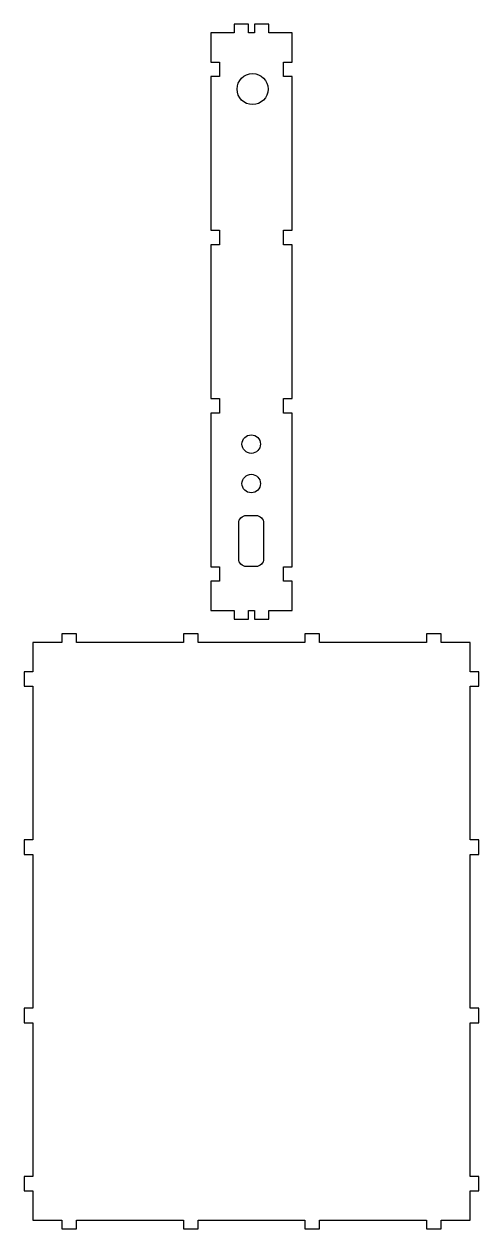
# Model space of a CAD drawing. Header units: metres. Extents: x -78 to 78, y -1075 to 78.
# Drawn here: x -78 to 78, y -866 to -453 of the extents above; entities that cross this region are included whole.
import ezdxf

# ---------------------------------------------------------------- set-up
doc = ezdxf.new("R2010")
doc.units = ezdxf.units.M

msp = doc.modelspace()

# ---------------------------------------------------------------- linework, layer by layer
for p, q in [((-1, -453), (-6, -453)), ((-6, -453), (-6, -456)), ((-1, -456), (-1, -453)), ((6, -453), (1, -453)), ((1, -453), (1, -456)), ((6, -456), (6, -453)), ((-6, -456), (-14, -456)), ((-14, -456), (-14, -466)), ((1, -456), (-1, -456)), ((14, -456), (6, -456)), ((14, -466), (14, -456)), ((-14, -466), (-11, -466)), ((-11, -466), (-11, -471)), ((11, -471), (11, -466)), ((11, -466), (14, -466)), ((-2.60059, -470.871), (-1.69629, -470.38)), ((-1.69629, -470.38), (-0.69727, -470.071)), ((-0.69727, -470.071), (0.37402, -469.962)), ((0.37402, -469.962), (1.44727, -470.071)), ((1.44727, -470.071), (2.44727, -470.38)), ((2.44727, -470.38), (3.35059, -470.871)), ((-11, -471), (-14, -471)), ((-14, -471), (-14, -523.667)), ((-4.94727, -475.285), (-4.83984, -474.212)), ((-4.83984, -474.212), (-4.5293, -473.213)), ((-4.5293, -473.213), (-4.03809, -472.309)), ((-4.03809, -472.309), (-3.38867, -471.521)), ((-3.38867, -471.521), (-2.60059, -470.871)), ((3.35059, -470.871), (4.13867, -471.521)), ((4.13867, -471.521), (4.78809, -472.309)), ((4.78809, -472.309), (5.2793, -473.213)), ((5.2793, -473.213), (5.58887, -474.212)), ((5.58887, -474.212), (5.69727, -475.285)), ((14, -471), (11, -471)), ((14, -523.667), (14, -471)), ((-4.83984, -476.356), (-4.94727, -475.285)), ((-4.5293, -477.356), (-4.83984, -476.356)), ((-4.03809, -478.26), (-4.5293, -477.356)), ((-3.38867, -479.048), (-4.03809, -478.26)), ((-2.60059, -479.697), (-3.38867, -479.048)), ((4.13867, -479.048), (3.35059, -479.697)), ((4.78809, -478.26), (4.13867, -479.048)), ((5.2793, -477.356), (4.78809, -478.26)), ((5.58887, -476.356), (5.2793, -477.356)), ((5.69727, -475.285), (5.58887, -476.356)), ((-1.69629, -480.188), (-2.60059, -479.697)), ((-0.69727, -480.499), (-1.69629, -480.188)), ((0.37402, -480.606), (-0.69727, -480.499)), ((1.44727, -480.499), (0.37402, -480.606)), ((2.44727, -480.188), (1.44727, -480.499)), ((3.35059, -479.697), (2.44727, -480.188)), ((-14, -523.667), (-11, -523.667)), ((-11, -523.667), (-11, -528.667)), ((11, -528.667), (11, -523.667)), ((11, -523.667), (14, -523.667)), ((-11, -528.667), (-14, -528.667)), ((-14, -528.667), (-14, -581.333)), ((14, -528.667), (11, -528.667)), ((14, -581.333), (14, -528.667)), ((-14, -581.333), (-11, -581.333)), ((-11, -581.333), (-11, -586.333)), ((11, -586.333), (11, -581.333)), ((11, -581.333), (14, -581.333)), ((-11, -586.333), (-14, -586.333)), ((-14, -586.333), (-14, -639)), ((14, -586.333), (11, -586.333)), ((14, -639), (14, -586.333)), ((-2.3418, -594.731), (-1.87207, -594.344)), ((-1.87207, -594.344), (-1.33301, -594.051)), ((-1.33301, -594.051), (-0.7373, -593.867)), ((-0.7373, -593.867), (-0.09863, -593.803)), ((-0.09863, -593.803), (0.54004, -593.867)), ((0.54004, -593.867), (1.13574, -594.051)), ((1.13574, -594.051), (1.6748, -594.344)), ((1.6748, -594.344), (2.14453, -594.731)), ((-3.27051, -596.975), (-3.20605, -596.335)), ((-3.20605, -597.612), (-3.27051, -596.975)), ((-3.20605, -596.335), (-3.02051, -595.739)), ((-3.02051, -598.208), (-3.20605, -597.612)), ((-3.02051, -595.739), (-2.72852, -595.201)), ((-2.72852, -598.747), (-3.02051, -598.208)), ((-2.72852, -595.201), (-2.3418, -594.731)), ((-2.3418, -599.216), (-2.72852, -598.747)), ((2.14453, -594.731), (2.53125, -595.201)), ((2.53125, -598.747), (2.14453, -599.216)), ((2.53125, -595.201), (2.82324, -595.739)), ((2.82324, -598.208), (2.53125, -598.747)), ((2.82324, -595.739), (3.00781, -596.335)), ((3.00781, -597.612), (2.82324, -598.208)), ((3.00781, -596.335), (3.07324, -596.975)), ((3.07324, -596.975), (3.00781, -597.612)), ((-1.87207, -599.604), (-2.3418, -599.216)), ((-1.33301, -599.896), (-1.87207, -599.604)), ((-0.7373, -600.081), (-1.33301, -599.896)), ((-0.09863, -600.146), (-0.7373, -600.081)), ((0.54004, -600.081), (-0.09863, -600.146)), ((1.13574, -599.896), (0.54004, -600.081)), ((1.6748, -599.604), (1.13574, -599.896)), ((2.14453, -599.216), (1.6748, -599.604)), ((-3.27051, -610.503), (-3.20605, -609.863)), ((-3.20605, -611.142), (-3.27051, -610.503)), ((-3.20605, -609.863), (-3.02051, -609.268)), ((-3.02051, -611.737), (-3.20605, -611.142)), ((-3.02051, -609.268), (-2.72852, -608.729)), ((-2.72852, -608.729), (-2.3418, -608.26)), ((-2.3418, -608.26), (-1.87207, -607.873)), ((-1.87207, -607.873), (-1.33301, -607.58)), ((-1.33301, -607.58), (-0.7373, -607.396)), ((-0.7373, -607.396), (-0.09863, -607.331)), ((-0.09863, -607.331), (0.54004, -607.396)), ((0.54004, -607.396), (1.13574, -607.58)), ((1.13574, -607.58), (1.6748, -607.873)), ((1.6748, -607.873), (2.14453, -608.26)), ((2.14453, -608.26), (2.53125, -608.729)), ((2.53125, -608.729), (2.82324, -609.268)), ((2.82324, -609.268), (3.00781, -609.863)), ((3.00781, -611.142), (2.82324, -611.737)), ((3.00781, -609.863), (3.07324, -610.503)), ((3.07324, -610.503), (3.00781, -611.142)), ((-2.72852, -612.275), (-3.02051, -611.737)), ((-2.3418, -612.745), (-2.72852, -612.275)), ((-1.87207, -613.132), (-2.3418, -612.745)), ((-1.33301, -613.424), (-1.87207, -613.132)), ((-0.7373, -613.609), (-1.33301, -613.424)), ((-0.09863, -613.674), (-0.7373, -613.609)), ((0.54004, -613.609), (-0.09863, -613.674)), ((1.13574, -613.424), (0.54004, -613.609)), ((1.6748, -613.132), (1.13574, -613.424)), ((2.14453, -612.745), (1.6748, -613.132)), ((2.53125, -612.275), (2.14453, -612.745)), ((2.82324, -611.737), (2.53125, -612.275)), ((-4.38477, -624.1), (-4.33105, -623.563)), ((-4.33105, -623.563), (-4.17676, -623.063)), ((-4.17676, -623.063), (-3.93262, -622.611)), ((-3.93262, -622.611), (-3.6084, -622.219)), ((-3.6084, -622.219), (-3.21484, -621.895)), ((-3.21484, -621.895), (-2.76367, -621.65)), ((-2.76367, -621.65), (-2.26367, -621.495)), ((-2.26367, -621.495), (-1.72656, -621.441)), ((-1.72656, -621.441), (1.50098, -621.441)), ((1.50098, -621.441), (2.03809, -621.495)), ((2.03809, -621.495), (2.53711, -621.65)), ((2.53711, -621.65), (2.98926, -621.895)), ((2.98926, -621.895), (3.38184, -622.219)), ((3.38184, -622.219), (3.70605, -622.611)), ((3.70605, -622.611), (3.95117, -623.063)), ((3.95117, -623.063), (4.10547, -623.563)), ((4.10547, -623.563), (4.15918, -624.1)), ((-4.38477, -636.309), (-4.38477, -624.1)), ((4.15918, -624.1), (4.15918, -636.309)), ((-14, -639), (-11, -639)), ((-11, -639), (-11, -644)), ((-4.33105, -636.846), (-4.38477, -636.309)), ((-4.17676, -637.345), (-4.33105, -636.846)), ((-3.93262, -637.797), (-4.17676, -637.345)), ((-3.6084, -638.189), (-3.93262, -637.797)), ((-3.21484, -638.514), (-3.6084, -638.189)), ((-2.76367, -638.759), (-3.21484, -638.514)), ((-2.26367, -638.913), (-2.76367, -638.759)), ((-1.72656, -638.967), (-2.26367, -638.913)), ((1.50098, -638.967), (-1.72656, -638.967)), ((2.03809, -638.913), (1.50098, -638.967)), ((2.53711, -638.759), (2.03809, -638.913)), ((2.98926, -638.514), (2.53711, -638.759)), ((3.38184, -638.189), (2.98926, -638.514)), ((3.70605, -637.797), (3.38184, -638.189)), ((3.95117, -637.345), (3.70605, -637.797)), ((4.10547, -636.846), (3.95117, -637.345)), ((4.15918, -636.309), (4.10547, -636.846)), ((11, -644), (11, -639)), ((11, -639), (14, -639)), ((-11, -644), (-14, -644)), ((-14, -644), (-14, -654)), ((14, -644), (11, -644)), ((14, -654), (14, -644)), ((-14, -654), (-6, -654)), ((-6, -654), (-6, -657)), ((-1, -654), (1, -654)), ((-1, -657), (-1, -654)), ((1, -654), (1, -657)), ((6, -657), (6, -654)), ((6, -654), (14, -654)), ((-6, -657), (-1, -657)), ((1, -657), (6, -657)), ((-60, -662), (-65, -662)), ((-65, -662), (-65, -665)), ((-60, -665), (-60, -662)), ((-18.3333, -662), (-23.3333, -662)), ((-23.3333, -662), (-23.3333, -665)), ((-18.3333, -665), (-18.3333, -662)), ((23.3333, -662), (18.3333, -662)), ((18.3333, -662), (18.3333, -665)), ((23.3333, -665), (23.3333, -662)), ((65, -662), (60, -662)), ((60, -662), (60, -665)), ((65, -665), (65, -662)), ((-65, -665), (-75, -665)), ((-75, -665), (-75, -675)), ((-23.3333, -665), (-60, -665)), ((18.3333, -665), (-18.3333, -665)), ((60, -665), (23.3333, -665)), ((75, -665), (65, -665)), ((75, -675), (75, -665)), ((-75, -675), (-78, -675)), ((-78, -675), (-78, -680)), ((78, -675), (75, -675)), ((78, -680), (78, -675)), ((-78, -680), (-75, -680)), ((-75, -680), (-75, -732.667)), ((75, -732.667), (75, -680)), ((75, -680), (78, -680)), ((-75, -732.667), (-78, -732.667)), ((-78, -732.667), (-78, -737.667)), ((78, -732.667), (75, -732.667)), ((78, -737.667), (78, -732.667)), ((-78, -737.667), (-75, -737.667)), ((-75, -737.667), (-75, -790.333)), ((75, -790.333), (75, -737.667)), ((75, -737.667), (78, -737.667)), ((-75, -790.333), (-78, -790.333)), ((-78, -790.333), (-78, -795.333)), ((78, -790.333), (75, -790.333)), ((78, -795.333), (78, -790.333)), ((-78, -795.333), (-75, -795.333)), ((-75, -795.333), (-75, -848)), ((75, -848), (75, -795.333)), ((75, -795.333), (78, -795.333)), ((-75, -848), (-78, -848)), ((-78, -848), (-78, -853)), ((78, -848), (75, -848)), ((78, -853), (78, -848)), ((-78, -853), (-75, -853)), ((-75, -853), (-75, -863)), ((75, -863), (75, -853)), ((75, -853), (78, -853)), ((-75, -863), (-65, -863)), ((-65, -863), (-65, -866)), ((-60, -863), (-23.3333, -863)), ((-60, -866), (-60, -863)), ((-23.3333, -863), (-23.3333, -866)), ((-18.3333, -866), (-18.3333, -863)), ((-18.3333, -863), (18.3333, -863)), ((18.3333, -863), (18.3333, -866)), ((23.3333, -866), (23.3333, -863)), ((23.3333, -863), (60, -863)), ((60, -863), (60, -866)), ((65, -866), (65, -863)), ((65, -863), (75, -863)), ((-65, -866), (-60, -866)), ((-23.3333, -866), (-18.3333, -866)), ((18.3333, -866), (23.3333, -866)), ((60, -866), (65, -866))]:
    msp.add_line(p, q)

doc.saveas('drawing.dxf')
